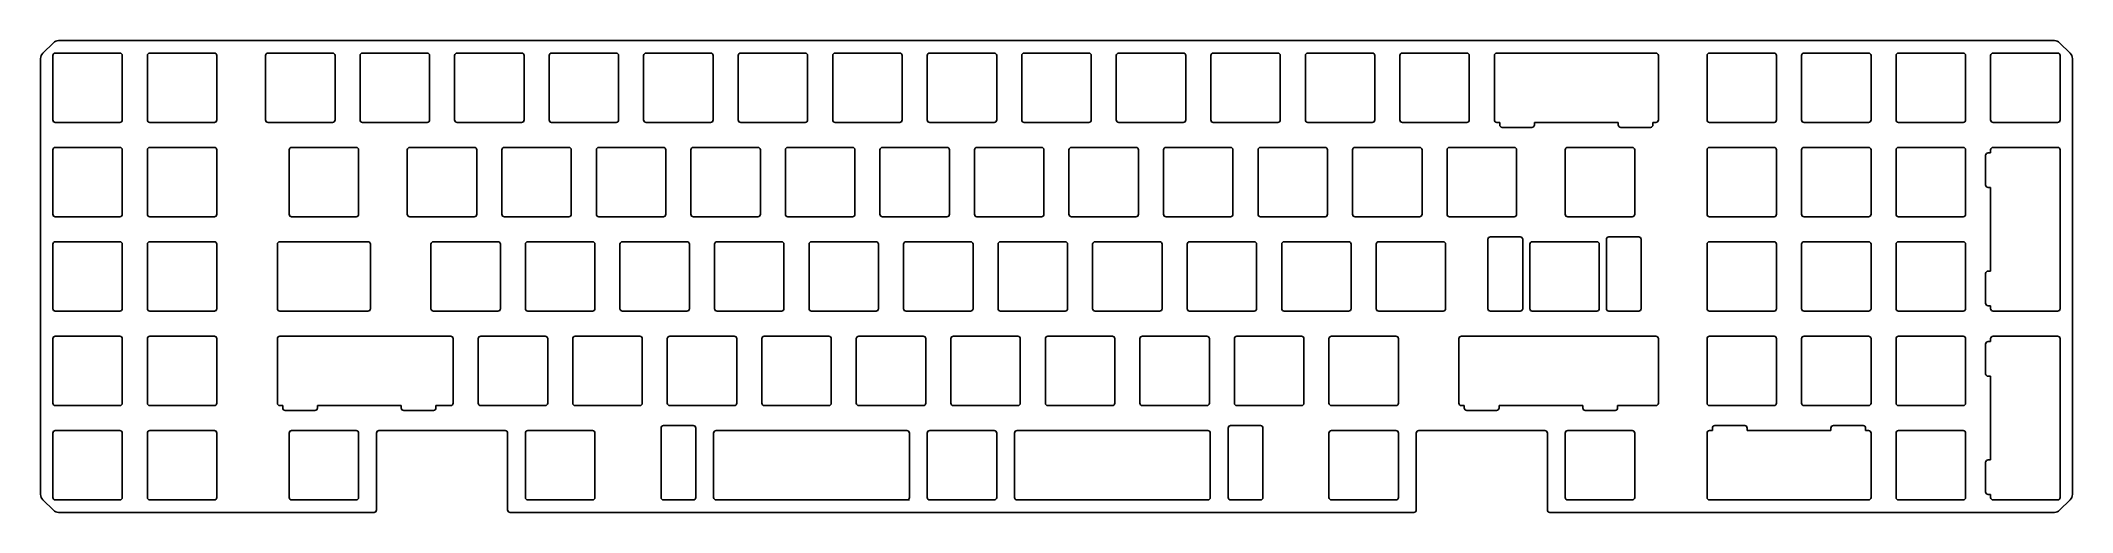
# Model space of a CAD drawing. Header units: millimetres. Extents: x 6 to 415, y 166 to 261.
import ezdxf

# ---------------------------------------------------------------- set-up
doc = ezdxf.new("R2010")
doc.units = ezdxf.units.MM
doc.header["$MEASUREMENT"] = 0

msp = doc.modelspace()

# ---------------------------------------------------------------- linework, layer by layer
for p, q in [((8.4, 261.04), (6.28, 258.92)), ((8.3, 258.46), (8.3, 245.46)), ((21.8, 258.96), (8.8, 258.96)), ((14.69, 261.48), (9.46, 261.48)), ((49.14, 261.48), (14.69, 261.48)), ((22.3, 245.46), (22.3, 258.46)), ((27.35, 258.46), (27.35, 245.46)), ((40.85, 258.96), (27.85, 258.96)), ((41.35, 245.46), (41.35, 258.46)), ((49.14, 261.48), (339.65, 261.48)), ((51.17, 258.46), (51.17, 245.46)), ((64.67, 258.96), (51.67, 258.96)), ((65.17, 245.46), (65.17, 258.46)), ((70.22, 258.46), (70.22, 245.46)), ((83.72, 258.96), (70.72, 258.96)), ((84.22, 245.46), (84.22, 258.46)), ((89.27, 258.46), (89.27, 245.46)), ((102.77, 258.96), (89.77, 258.96)), ((103.27, 245.46), (103.27, 258.46)), ((108.32, 258.46), (108.32, 245.46)), ((121.82, 258.96), (108.82, 258.96)), ((122.32, 245.46), (122.32, 258.46)), ((127.37, 258.46), (127.37, 245.46)), ((140.87, 258.96), (127.87, 258.96)), ((141.37, 245.46), (141.37, 258.46)), ((146.42, 258.46), (146.42, 245.46)), ((159.92, 258.96), (146.92, 258.96)), ((160.42, 245.46), (160.42, 258.46)), ((165.47, 258.46), (165.47, 245.46)), ((178.97, 258.96), (165.97, 258.96)), ((179.47, 245.46), (179.47, 258.46)), ((184.52, 258.46), (184.52, 245.46)), ((198.02, 258.96), (185.02, 258.96)), ((198.52, 245.46), (198.52, 258.46)), ((203.57, 258.46), (203.57, 245.46)), ((217.07, 258.96), (204.07, 258.96)), ((217.57, 245.46), (217.57, 258.46)), ((222.62, 258.46), (222.62, 245.46)), ((236.12, 258.96), (223.12, 258.96)), ((236.62, 245.46), (236.62, 258.46)), ((241.67, 258.46), (241.67, 245.46)), ((255.17, 258.96), (242.17, 258.96)), ((255.67, 245.46), (255.67, 258.46)), ((260.72, 258.46), (260.72, 245.46)), ((274.22, 258.96), (261.22, 258.96)), ((274.72, 245.46), (274.72, 258.46)), ((279.77, 258.46), (279.77, 245.46)), ((293.27, 258.96), (280.27, 258.96)), ((293.77, 245.46), (293.77, 258.46)), ((298.82, 258.46), (298.82, 245.46)), ((312.32, 258.96), (299.32, 258.96)), ((321.84, 258.96), (308.84, 258.96)), ((331.37, 258.96), (318.37, 258.96)), ((331.87, 245.46), (331.87, 258.46)), ((409.56, 261.48), (339.65, 261.48)), ((341.68, 258.46), (341.68, 245.46)), ((355.18, 258.96), (342.18, 258.96)), ((355.68, 245.46), (355.68, 258.46)), ((360.73, 258.46), (360.73, 245.46)), ((374.23, 258.96), (361.23, 258.96)), ((374.73, 245.46), (374.73, 258.46)), ((379.78, 258.46), (379.78, 245.46)), ((393.28, 258.96), (380.28, 258.96)), ((393.78, 245.46), (393.78, 258.46)), ((398.83, 258.46), (398.83, 245.46)), ((412.33, 258.96), (399.33, 258.96)), ((411.68, 261.48), (409.56, 261.48)), ((414.86, 258.92), (412.74, 261.04)), ((412.83, 245.46), (412.83, 258.46)), ((5.84, 257.86), (5.84, 169.85)), ((415.3, 169.85), (415.3, 257.86)), ((8.8, 244.96), (21.8, 244.96)), ((27.85, 244.96), (40.85, 244.96)), ((51.67, 244.96), (64.67, 244.96)), ((70.72, 244.96), (83.72, 244.96)), ((89.77, 244.96), (102.77, 244.96)), ((108.82, 244.96), (121.82, 244.96)), ((127.87, 244.96), (140.87, 244.96)), ((146.92, 244.96), (159.92, 244.96)), ((165.97, 244.96), (178.97, 244.96)), ((185.02, 244.96), (198.02, 244.96)), ((204.07, 244.96), (217.07, 244.96)), ((223.12, 244.96), (236.12, 244.96)), ((242.17, 244.96), (255.17, 244.96)), ((261.22, 244.96), (274.22, 244.96)), ((280.27, 244.96), (293.27, 244.96)), ((299.32, 244.96), (299.9, 244.96)), ((299.9, 244.96), (299.9, 244.46)), ((300.4, 243.96), (306.4, 243.96)), ((306.9, 244.96), (312.32, 244.96)), ((306.9, 244.46), (306.9, 244.96)), ((308.84, 244.96), (321.84, 244.96)), ((318.37, 244.96), (323.78, 244.96)), ((323.78, 244.96), (323.78, 244.46)), ((324.28, 243.96), (330.28, 243.96)), ((330.78, 244.46), (330.78, 244.96)), ((330.78, 244.96), (331.37, 244.96)), ((342.18, 244.96), (355.18, 244.96)), ((361.23, 244.96), (374.23, 244.96)), ((380.28, 244.96), (393.28, 244.96)), ((399.33, 244.96), (412.33, 244.96)), ((8.3, 239.41), (8.3, 226.41)), ((21.8, 239.91), (8.8, 239.91)), ((22.3, 226.41), (22.3, 239.41)), ((27.35, 239.41), (27.35, 226.41)), ((40.85, 239.91), (27.85, 239.91)), ((41.35, 226.41), (41.35, 239.41)), ((55.93, 239.41), (55.93, 226.41)), ((69.43, 239.91), (56.43, 239.91)), ((69.93, 226.41), (69.93, 239.41)), ((79.74, 239.41), (79.74, 226.41)), ((93.24, 239.91), (80.24, 239.91)), ((93.74, 226.41), (93.74, 239.41)), ((98.79, 239.41), (98.79, 226.41)), ((112.29, 239.91), (99.29, 239.91)), ((112.79, 226.41), (112.79, 239.41)), ((117.84, 239.41), (117.84, 226.41)), ((131.34, 239.91), (118.34, 239.91)), ((131.84, 226.41), (131.84, 239.41)), ((136.89, 239.41), (136.89, 226.41)), ((150.39, 239.91), (137.39, 239.91)), ((150.89, 226.41), (150.89, 239.41)), ((155.94, 239.41), (155.94, 226.41)), ((169.44, 239.91), (156.44, 239.91)), ((169.94, 226.41), (169.94, 239.41)), ((174.99, 239.41), (174.99, 226.41)), ((188.49, 239.91), (175.49, 239.91)), ((188.99, 226.41), (188.99, 239.41)), ((194.04, 239.41), (194.04, 226.41)), ((207.54, 239.91), (194.54, 239.91)), ((208.04, 226.41), (208.04, 239.41)), ((213.09, 239.41), (213.09, 226.41)), ((226.59, 239.91), (213.59, 239.91)), ((227.09, 226.41), (227.09, 239.41)), ((232.14, 239.41), (232.14, 226.41)), ((245.64, 239.91), (232.64, 239.91)), ((246.14, 226.41), (246.14, 239.41)), ((251.19, 239.41), (251.19, 226.41)), ((264.69, 239.91), (251.69, 239.91)), ((265.19, 226.41), (265.19, 239.41)), ((270.24, 239.41), (270.24, 226.41)), ((283.74, 239.91), (270.74, 239.91)), ((284.24, 226.41), (284.24, 239.41)), ((289.29, 239.41), (289.29, 226.41)), ((302.79, 239.91), (289.79, 239.91)), ((303.29, 226.41), (303.29, 239.41)), ((313.1, 239.41), (313.1, 226.41)), ((326.6, 239.91), (313.6, 239.91)), ((327.1, 226.41), (327.1, 239.41)), ((341.68, 239.41), (341.68, 226.41)), ((355.18, 239.91), (342.18, 239.91)), ((355.68, 226.41), (355.68, 239.41)), ((360.73, 239.41), (360.73, 226.41)), ((374.23, 239.91), (361.23, 239.91)), ((374.73, 226.41), (374.73, 239.41)), ((379.78, 239.41), (379.78, 226.41)), ((393.28, 239.91), (380.28, 239.91)), ((393.78, 226.41), (393.78, 239.41)), ((397.83, 238.32), (397.83, 232.32)), ((398.83, 238.82), (398.33, 238.82)), ((398.83, 239.41), (398.83, 238.82)), ((412.33, 239.91), (399.33, 239.91)), ((412.83, 226.41), (412.83, 239.41)), ((398.33, 231.82), (398.83, 231.82)), ((398.83, 231.82), (398.83, 226.41)), ((398.83, 229.89), (398.83, 216.89)), ((412.83, 216.89), (412.83, 229.89)), ((8.8, 225.91), (21.8, 225.91)), ((27.85, 225.91), (40.85, 225.91)), ((56.43, 225.91), (69.43, 225.91)), ((80.24, 225.91), (93.24, 225.91)), ((99.29, 225.91), (112.29, 225.91)), ((118.34, 225.91), (131.34, 225.91)), ((137.39, 225.91), (150.39, 225.91)), ((156.44, 225.91), (169.44, 225.91)), ((175.49, 225.91), (188.49, 225.91)), ((194.54, 225.91), (207.54, 225.91)), ((213.59, 225.91), (226.59, 225.91)), ((232.64, 225.91), (245.64, 225.91)), ((251.69, 225.91), (264.69, 225.91)), ((270.74, 225.91), (283.74, 225.91)), ((289.79, 225.91), (302.79, 225.91)), ((313.6, 225.91), (326.6, 225.91)), ((342.18, 225.91), (355.18, 225.91)), ((361.23, 225.91), (374.23, 225.91)), ((380.28, 225.91), (393.28, 225.91)), ((297.52, 221.36), (297.52, 207.36)), ((304.02, 221.86), (298.02, 221.86)), ((304.52, 207.36), (304.52, 221.36)), ((321.4, 221.36), (321.4, 207.36)), ((327.9, 221.86), (321.9, 221.86)), ((328.4, 207.36), (328.4, 221.36)), ((8.3, 220.36), (8.3, 207.36)), ((21.8, 220.86), (8.8, 220.86)), ((22.3, 207.36), (22.3, 220.36)), ((27.35, 220.36), (27.35, 207.36)), ((40.85, 220.86), (27.85, 220.86)), ((41.35, 207.36), (41.35, 220.36)), ((53.55, 220.36), (53.55, 207.36)), ((58.81, 220.86), (54.05, 220.86)), ((71.81, 220.86), (58.81, 220.86)), ((72.31, 207.36), (72.31, 220.36)), ((84.5, 220.36), (84.5, 207.36)), ((98, 220.86), (85, 220.86)), ((98.5, 207.36), (98.5, 220.36)), ((103.55, 220.36), (103.55, 207.36)), ((117.05, 220.86), (104.05, 220.86)), ((117.55, 207.36), (117.55, 220.36)), ((122.6, 220.36), (122.6, 207.36)), ((136.1, 220.86), (123.1, 220.86)), ((136.6, 207.36), (136.6, 220.36)), ((141.65, 220.36), (141.65, 207.36)), ((155.15, 220.86), (142.15, 220.86)), ((155.65, 207.36), (155.65, 220.36)), ((160.7, 220.36), (160.7, 207.36)), ((174.2, 220.86), (161.2, 220.86)), ((174.7, 207.36), (174.7, 220.36)), ((179.75, 220.36), (179.75, 207.36)), ((193.25, 220.86), (180.25, 220.86)), ((193.75, 207.36), (193.75, 220.36)), ((198.8, 220.36), (198.8, 207.36)), ((212.3, 220.86), (199.3, 220.86)), ((212.8, 207.36), (212.8, 220.36)), ((217.85, 220.36), (217.85, 207.36)), ((231.35, 220.86), (218.35, 220.86)), ((231.85, 207.36), (231.85, 220.36)), ((236.9, 220.36), (236.9, 207.36)), ((250.4, 220.86), (237.4, 220.86)), ((250.9, 207.36), (250.9, 220.36)), ((255.95, 220.36), (255.95, 207.36)), ((269.45, 220.86), (256.45, 220.86)), ((269.95, 207.36), (269.95, 220.36)), ((275, 220.36), (275, 207.36)), ((288.5, 220.86), (275.5, 220.86)), ((289, 207.36), (289, 220.36)), ((305.96, 220.36), (305.96, 207.36)), ((319.46, 220.86), (306.46, 220.86)), ((319.96, 207.36), (319.96, 220.36)), ((341.68, 220.36), (341.68, 207.36)), ((355.18, 220.86), (342.18, 220.86)), ((355.68, 207.36), (355.68, 220.36)), ((360.73, 220.36), (360.73, 207.36)), ((374.23, 220.86), (361.23, 220.86)), ((374.73, 207.36), (374.73, 220.36)), ((379.78, 220.36), (379.78, 207.36)), ((393.28, 220.86), (380.28, 220.86)), ((393.78, 207.36), (393.78, 220.36)), ((398.83, 220.36), (398.83, 214.95)), ((412.83, 207.36), (412.83, 220.36)), ((397.83, 214.45), (397.83, 208.45)), ((398.83, 214.95), (398.33, 214.95)), ((8.8, 206.86), (21.8, 206.86)), ((27.85, 206.86), (40.85, 206.86)), ((54.05, 206.86), (58.81, 206.86)), ((58.81, 206.86), (71.81, 206.86)), ((85, 206.86), (98, 206.86)), ((104.05, 206.86), (117.05, 206.86)), ((123.1, 206.86), (136.1, 206.86)), ((142.15, 206.86), (155.15, 206.86)), ((161.2, 206.86), (174.2, 206.86)), ((180.25, 206.86), (193.25, 206.86)), ((199.3, 206.86), (212.3, 206.86)), ((218.35, 206.86), (231.35, 206.86)), ((237.4, 206.86), (250.4, 206.86)), ((256.45, 206.86), (269.45, 206.86)), ((275.5, 206.86), (288.5, 206.86)), ((298.02, 206.86), (304.02, 206.86)), ((306.46, 206.86), (319.46, 206.86)), ((321.9, 206.86), (327.9, 206.86)), ((342.18, 206.86), (355.18, 206.86)), ((361.23, 206.86), (374.23, 206.86)), ((380.28, 206.86), (393.28, 206.86)), ((398.33, 207.95), (398.83, 207.95)), ((398.83, 207.95), (398.83, 207.36)), ((399.33, 206.86), (412.33, 206.86)), ((8.3, 201.31), (8.3, 188.31)), ((21.8, 201.81), (8.8, 201.81)), ((22.3, 188.31), (22.3, 201.31)), ((27.35, 201.31), (27.35, 188.31)), ((40.85, 201.81), (27.85, 201.81)), ((41.35, 188.31), (41.35, 201.31)), ((53.55, 201.31), (53.55, 188.31)), ((67.05, 201.81), (54.05, 201.81)), ((61.13, 201.81), (55.13, 201.81)), ((76.57, 201.81), (63.57, 201.81)), ((88.48, 201.81), (75.48, 201.81)), ((88.98, 188.31), (88.98, 201.31)), ((94.03, 201.31), (94.03, 188.31)), ((107.53, 201.81), (94.53, 201.81)), ((108.03, 188.31), (108.03, 201.31)), ((113.08, 201.31), (113.08, 188.31)), ((126.58, 201.81), (113.58, 201.81)), ((127.08, 188.31), (127.08, 201.31)), ((132.13, 201.31), (132.13, 188.31)), ((145.63, 201.81), (132.63, 201.81)), ((146.13, 188.31), (146.13, 201.31)), ((151.18, 201.31), (151.18, 188.31)), ((164.68, 201.81), (151.68, 201.81)), ((165.18, 188.31), (165.18, 201.31)), ((170.23, 201.31), (170.23, 188.31)), ((183.73, 201.81), (170.73, 201.81)), ((184.23, 188.31), (184.23, 201.31)), ((189.28, 201.31), (189.28, 188.31)), ((202.78, 201.81), (189.78, 201.81)), ((203.28, 188.31), (203.28, 201.31)), ((208.33, 201.31), (208.33, 188.31)), ((221.83, 201.81), (208.83, 201.81)), ((222.33, 188.31), (222.33, 201.31)), ((227.38, 201.31), (227.38, 188.31)), ((240.88, 201.81), (227.88, 201.81)), ((241.38, 188.31), (241.38, 201.31)), ((246.43, 201.31), (246.43, 188.31)), ((259.93, 201.81), (246.93, 201.81)), ((260.43, 188.31), (260.43, 201.31)), ((265.48, 201.31), (265.48, 188.31)), ((278.98, 201.81), (265.98, 201.81)), ((279.48, 188.31), (279.48, 201.31)), ((291.67, 201.31), (291.67, 188.31)), ((305.17, 201.81), (292.17, 201.81)), ((305.17, 201.81), (318.37, 201.81)), ((331.37, 201.81), (318.37, 201.81)), ((331.87, 188.31), (331.87, 201.31)), ((341.68, 201.31), (341.68, 188.31)), ((355.18, 201.81), (342.18, 201.81)), ((355.68, 188.31), (355.68, 201.31)), ((360.73, 201.31), (360.73, 188.31)), ((374.23, 201.81), (361.23, 201.81)), ((374.73, 188.31), (374.73, 201.31)), ((379.78, 201.31), (379.78, 188.31)), ((393.28, 201.81), (380.28, 201.81)), ((393.78, 188.31), (393.78, 201.31)), ((398.83, 200.72), (398.33, 200.72)), ((398.83, 201.31), (398.83, 200.72)), ((412.33, 201.81), (399.33, 201.81)), ((412.83, 188.31), (412.83, 201.31)), ((397.83, 200.22), (397.83, 194.22)), ((398.33, 193.72), (398.83, 193.72)), ((398.83, 193.72), (398.83, 188.31)), ((398.83, 191.79), (398.83, 178.79)), ((412.83, 178.79), (412.83, 191.79)), ((8.8, 187.81), (21.8, 187.81)), ((27.85, 187.81), (40.85, 187.81)), ((54.05, 187.81), (54.63, 187.81)), ((54.63, 187.81), (54.63, 187.31)), ((55.13, 186.81), (61.13, 186.81)), ((61.63, 187.81), (67.05, 187.81)), ((61.63, 187.31), (61.63, 187.81)), ((63.57, 187.81), (76.57, 187.81)), ((75.48, 187.81), (78.51, 187.81)), ((78.51, 187.81), (78.51, 187.31)), ((79.01, 186.81), (85.01, 186.81)), ((85.51, 187.81), (88.48, 187.81)), ((85.51, 187.31), (85.51, 187.81)), ((94.53, 187.81), (107.53, 187.81)), ((113.58, 187.81), (126.58, 187.81)), ((132.63, 187.81), (145.63, 187.81)), ((151.68, 187.81), (164.68, 187.81)), ((170.73, 187.81), (183.73, 187.81)), ((189.78, 187.81), (202.78, 187.81)), ((208.83, 187.81), (221.83, 187.81)), ((227.88, 187.81), (240.88, 187.81)), ((246.93, 187.81), (259.93, 187.81)), ((265.98, 187.81), (278.98, 187.81)), ((292.17, 187.81), (292.76, 187.81)), ((292.76, 187.81), (292.76, 187.31)), ((293.26, 186.81), (299.26, 186.81)), ((299.76, 187.31), (299.76, 187.81)), ((299.76, 187.81), (305.17, 187.81)), ((301.7, 187.81), (314.7, 187.81)), ((314.7, 187.81), (316.64, 187.81)), ((316.64, 187.81), (316.64, 187.31)), ((317.14, 186.81), (323.14, 186.81)), ((323.64, 187.81), (331.37, 187.81)), ((323.64, 187.31), (323.64, 187.81)), ((342.18, 187.81), (355.18, 187.81)), ((361.23, 187.81), (374.23, 187.81)), ((380.28, 187.81), (393.28, 187.81)), ((8.3, 182.26), (8.3, 169.26)), ((21.8, 182.76), (8.8, 182.76)), ((22.3, 169.26), (22.3, 182.26)), ((27.35, 182.26), (27.35, 169.26)), ((40.85, 182.76), (27.85, 182.76)), ((41.35, 169.26), (41.35, 182.26)), ((55.93, 182.26), (55.93, 169.26)), ((69.43, 182.76), (56.43, 182.76)), ((69.93, 169.26), (69.93, 182.26)), ((73.53, 182.26), (73.53, 169.26)), ((75.03, 182.76), (74.03, 182.76)), ((98.45, 182.76), (75.03, 182.76)), ((99.45, 182.76), (98.45, 182.76)), ((99.95, 169.26), (99.95, 182.26)), ((103.55, 182.26), (103.55, 169.26)), ((117.05, 182.76), (104.05, 182.76)), ((117.55, 169.26), (117.55, 182.26)), ((130.87, 183.26), (130.87, 169.26)), ((137.37, 183.76), (131.37, 183.76)), ((137.87, 169.26), (137.87, 183.26)), ((141.47, 182.26), (141.47, 169.26)), ((180.42, 182.76), (141.97, 182.76)), ((180.92, 175.76), (180.92, 182.26)), ((184.52, 182.26), (184.52, 169.26)), ((198.02, 182.76), (185.02, 182.76)), ((198.52, 169.26), (198.52, 182.26)), ((202.12, 175.76), (202.12, 182.26)), ((202.62, 182.76), (241.07, 182.76)), ((241.57, 182.26), (241.57, 169.26)), ((245.17, 183.26), (245.17, 169.26)), ((251.67, 183.76), (245.67, 183.76)), ((252.17, 169.26), (252.17, 183.26)), ((265.48, 182.26), (265.48, 169.26)), ((278.98, 182.76), (265.98, 182.76)), ((279.48, 169.26), (279.48, 182.26)), ((283.08, 182.26), (283.08, 169.26)), ((284.58, 182.76), (283.58, 182.76)), ((308, 182.76), (284.58, 182.76)), ((309, 182.76), (308, 182.76)), ((309.5, 169.26), (309.5, 182.26)), ((313.1, 182.26), (313.1, 169.26)), ((326.6, 182.76), (313.6, 182.76)), ((327.1, 169.26), (327.1, 182.26)), ((341.68, 182.26), (341.68, 169.26)), ((342.77, 182.76), (342.18, 182.76)), ((342.77, 183.26), (342.77, 182.76)), ((349.27, 183.76), (343.27, 183.76)), ((349.77, 182.76), (349.77, 183.26)), ((355.18, 182.76), (349.77, 182.76)), ((364.7, 182.76), (351.7, 182.76)), ((366.64, 182.76), (361.23, 182.76)), ((366.64, 183.26), (366.64, 182.76)), ((373.14, 183.76), (367.14, 183.76)), ((373.64, 182.76), (373.64, 183.26)), ((374.23, 182.76), (373.64, 182.76)), ((374.73, 169.26), (374.73, 182.26)), ((379.78, 182.26), (379.78, 169.26)), ((393.28, 182.76), (380.28, 182.76)), ((393.78, 169.26), (393.78, 182.26)), ((398.83, 182.26), (398.83, 176.85)), ((412.83, 169.26), (412.83, 182.26)), ((397.83, 176.35), (397.83, 170.35)), ((398.83, 176.85), (398.33, 176.85)), ((180.92, 169.26), (180.92, 175.76)), ((202.12, 169.26), (202.12, 175.76)), ((6.28, 168.79), (8.4, 166.67)), ((8.8, 168.76), (21.8, 168.76)), ((27.85, 168.76), (40.85, 168.76)), ((56.43, 168.76), (69.43, 168.76)), ((73.53, 169.26), (73.53, 166.73)), ((99.95, 166.73), (99.95, 169.26)), ((104.05, 168.76), (117.05, 168.76)), ((131.37, 168.76), (137.37, 168.76)), ((141.97, 168.76), (180.42, 168.76)), ((179, 168.76), (180.92, 168.76)), ((185.02, 168.76), (198.02, 168.76)), ((241.07, 168.76), (202.62, 168.76)), ((245.67, 168.76), (251.67, 168.76)), ((265.98, 168.76), (278.98, 168.76)), ((283.08, 169.26), (283.08, 166.73)), ((309.5, 166.73), (309.5, 169.26)), ((313.6, 168.76), (326.6, 168.76)), ((342.18, 168.76), (355.18, 168.76)), ((351.7, 168.76), (364.7, 168.76)), ((361.23, 168.76), (374.23, 168.76)), ((380.28, 168.76), (393.28, 168.76)), ((398.33, 169.85), (398.83, 169.85)), ((398.83, 169.85), (398.83, 169.26)), ((399.33, 168.76), (412.33, 168.76)), ((412.74, 166.67), (414.86, 168.79)), ((9.46, 166.23), (21.84, 166.23)), ((21.84, 166.23), (49.14, 166.23)), ((73.03, 166.23), (49.14, 166.23)), ((282.58, 166.23), (100.45, 166.23)), ((339.65, 166.23), (310, 166.23)), ((339.65, 166.23), (400.04, 166.23)), ((400.04, 166.23), (411.68, 166.23))]:
    msp.add_line(p, q)
at = {"linetype": 'Continuous'}
msp.add_line((275.5, 220.86), (282, 220.86), dxfattribs=at)
for centre, radius, start, end in [((7.34, 257.86), 1.5, 135, 180), ((8.8, 258.46), 0.5, 90, 180), ((9.46, 259.98), 1.5, 90, 135), ((21.8, 258.46), 0.5, 360, 90), ((27.85, 258.46), 0.5, 90, 180), ((40.85, 258.46), 0.5, 360, 90), ((51.67, 258.46), 0.5, 90, 180), ((64.67, 258.46), 0.5, 360, 90), ((70.72, 258.46), 0.5, 90, 180), ((83.72, 258.46), 0.5, 360, 90), ((89.77, 258.46), 0.5, 90, 180), ((102.77, 258.46), 0.5, 360, 90), ((108.82, 258.46), 0.5, 90, 180), ((121.82, 258.46), 0.5, 360, 90), ((127.87, 258.46), 0.5, 90, 180), ((140.87, 258.46), 0.5, 360, 90), ((146.92, 258.46), 0.5, 90, 180), ((159.92, 258.46), 0.5, 360, 90), ((165.97, 258.46), 0.5, 90, 180), ((178.97, 258.46), 0.5, 360, 90), ((185.02, 258.46), 0.5, 90, 180), ((198.02, 258.46), 0.5, 360, 90), ((204.07, 258.46), 0.5, 90, 180), ((217.07, 258.46), 0.5, 360, 90), ((223.12, 258.46), 0.5, 90, 180), ((236.12, 258.46), 0.5, 360, 90), ((242.17, 258.46), 0.5, 90, 180), ((255.17, 258.46), 0.5, 360, 90), ((261.22, 258.46), 0.5, 90, 180), ((274.22, 258.46), 0.5, 360, 90), ((280.27, 258.46), 0.5, 90, 180), ((293.27, 258.46), 0.5, 360, 90), ((299.32, 258.46), 0.5, 90, 180), ((331.37, 258.46), 0.5, 0, 90), ((342.18, 258.46), 0.5, 90, 180), ((355.18, 258.46), 0.5, 360, 90), ((361.23, 258.46), 0.5, 90, 180), ((374.23, 258.46), 0.5, 0, 90), ((380.28, 258.46), 0.5, 90, 180), ((393.28, 258.46), 0.5, 0, 90), ((399.33, 258.46), 0.5, 90, 180), ((411.68, 259.98), 1.5, 45, 90), ((412.33, 258.46), 0.5, 360, 90), ((413.8, 257.86), 1.5, 360, 45), ((8.8, 245.46), 0.5, 180, 270), ((21.8, 245.46), 0.5, 270, 0), ((27.85, 245.46), 0.5, 180, 270), ((40.85, 245.46), 0.5, 270, 0), ((51.67, 245.46), 0.5, 180, 270), ((64.67, 245.46), 0.5, 270, 0), ((70.72, 245.46), 0.5, 180, 270), ((83.72, 245.46), 0.5, 270, 0), ((89.77, 245.46), 0.5, 180, 270), ((102.77, 245.46), 0.5, 270, 0), ((108.82, 245.46), 0.5, 180, 270), ((121.82, 245.46), 0.5, 270, 360), ((127.87, 245.46), 0.5, 180, 270), ((140.87, 245.46), 0.5, 270, 0), ((146.92, 245.46), 0.5, 180, 270), ((159.92, 245.46), 0.5, 270, 0), ((165.97, 245.46), 0.5, 180, 270), ((178.97, 245.46), 0.5, 270, 0), ((185.02, 245.46), 0.5, 180, 270), ((198.02, 245.46), 0.5, 270, 360), ((204.07, 245.46), 0.5, 180, 270), ((217.07, 245.46), 0.5, 270, 0), ((223.12, 245.46), 0.5, 180, 270), ((236.12, 245.46), 0.5, 270, 360), ((242.17, 245.46), 0.5, 180, 270), ((255.17, 245.46), 0.5, 270, 360), ((261.22, 245.46), 0.5, 180, 270), ((274.22, 245.46), 0.5, 270, 0), ((280.27, 245.46), 0.5, 180, 270), ((293.27, 245.46), 0.5, 270, 0), ((299.32, 245.46), 0.5, 180, 270), ((300.4, 244.46), 0.5, 180, 270), ((306.4, 244.46), 0.5, -90, 0), ((324.28, 244.46), 0.5, 180, 270), ((330.28, 244.46), 0.5, -90, 0), ((331.37, 245.46), 0.5, -90, 0), ((342.18, 245.46), 0.5, 180, 270), ((355.18, 245.46), 0.5, 270, 0), ((361.23, 245.46), 0.5, 180, 270), ((374.23, 245.46), 0.5, 270, 360), ((380.28, 245.46), 0.5, 180, 270), ((393.28, 245.46), 0.5, 270, 0), ((399.33, 245.46), 0.5, 180, 270), ((412.33, 245.46), 0.5, 270, 0), ((8.8, 239.41), 0.5, 90, 180), ((21.8, 239.41), 0.5, 0, 90), ((27.85, 239.41), 0.5, 90, 180), ((40.85, 239.41), 0.5, 0, 90), ((56.43, 239.41), 0.5, 90, 180), ((69.43, 239.41), 0.5, 0, 90), ((80.24, 239.41), 0.5, 90, 180), ((93.24, 239.41), 0.5, 360, 90), ((99.29, 239.41), 0.5, 90, 180), ((112.29, 239.41), 0.5, 360, 90), ((118.34, 239.41), 0.5, 90, 180), ((131.34, 239.41), 0.5, 360, 90), ((137.39, 239.41), 0.5, 90, 180), ((150.39, 239.41), 0.5, 0, 90), ((156.44, 239.41), 0.5, 90, 180), ((169.44, 239.41), 0.5, 360, 90), ((175.49, 239.41), 0.5, 90, 180), ((188.49, 239.41), 0.5, 0, 90), ((194.54, 239.41), 0.5, 90, 180), ((207.54, 239.41), 0.5, 360, 90), ((213.59, 239.41), 0.5, 90, 180), ((226.59, 239.41), 0.5, 360, 90), ((232.64, 239.41), 0.5, 90, 180), ((245.64, 239.41), 0.5, 0, 90), ((251.69, 239.41), 0.5, 90, 180), ((264.69, 239.41), 0.5, 360, 90), ((270.74, 239.41), 0.5, 90, 180), ((283.74, 239.41), 0.5, 360, 90), ((289.79, 239.41), 0.5, 90, 180), ((302.79, 239.41), 0.5, 0, 90), ((313.6, 239.41), 0.5, 90, 180), ((326.6, 239.41), 0.5, 360, 90), ((342.18, 239.41), 0.5, 90, 180), ((355.18, 239.41), 0.5, 0, 90), ((361.23, 239.41), 0.5, 90, 180), ((374.23, 239.41), 0.5, 0, 90), ((380.28, 239.41), 0.5, 90, 180), ((393.28, 239.41), 0.5, 0, 90), ((398.33, 238.32), 0.5, 90, 180), ((399.33, 239.41), 0.5, 90, 180), ((412.33, 239.41), 0.5, 0, 90), ((398.33, 232.32), 0.5, 180, 270), ((8.8, 226.41), 0.5, 180, 270), ((21.8, 226.41), 0.5, 270, 360), ((27.85, 226.41), 0.5, 180, 270), ((40.85, 226.41), 0.5, 270, 360), ((56.43, 226.41), 0.5, 180, 270), ((69.43, 226.41), 0.5, 270, 360), ((80.24, 226.41), 0.5, 180, 270), ((93.24, 226.41), 0.5, 270, 360), ((99.29, 226.41), 0.5, 180, 270), ((112.29, 226.41), 0.5, 270, 360), ((118.34, 226.41), 0.5, 180, 270), ((131.34, 226.41), 0.5, 270, 0), ((137.39, 226.41), 0.5, 180, 270), ((150.39, 226.41), 0.5, 270, 360), ((156.44, 226.41), 0.5, 180, 270), ((169.44, 226.41), 0.5, 270, 360), ((175.49, 226.41), 0.5, 180, 270), ((188.49, 226.41), 0.5, 270, 0), ((194.54, 226.41), 0.5, 180, 270), ((207.54, 226.41), 0.5, 270, 0), ((213.59, 226.41), 0.5, 180, 270), ((226.59, 226.41), 0.5, 270, 360), ((232.64, 226.41), 0.5, 180, 270), ((245.64, 226.41), 0.5, 270, 0), ((251.69, 226.41), 0.5, 180, 270), ((264.69, 226.41), 0.5, 270, 360), ((270.74, 226.41), 0.5, 180, 270), ((283.74, 226.41), 0.5, 270, 0), ((289.79, 226.41), 0.5, 180, 270), ((302.79, 226.41), 0.5, 270, 360), ((313.6, 226.41), 0.5, 180, 270), ((326.6, 226.41), 0.5, 270, 0), ((342.18, 226.41), 0.5, 180, 270), ((355.18, 226.41), 0.5, 270, 360), ((361.23, 226.41), 0.5, 180, 270), ((374.23, 226.41), 0.5, 270, 0), ((380.28, 226.41), 0.5, 180, 270), ((393.28, 226.41), 0.5, 270, 360), ((298.02, 221.36), 0.5, 90, 180), ((304.02, 221.36), 0.5, 0, 90), ((321.9, 221.36), 0.5, 90, 180), ((327.9, 221.36), 0.5, 0, 90), ((8.8, 220.36), 0.5, 90, 180), ((21.8, 220.36), 0.5, 0, 90), ((27.85, 220.36), 0.5, 90, 180), ((40.85, 220.36), 0.5, 360, 90), ((54.05, 220.36), 0.5, 90, 180), ((71.81, 220.36), 0.5, 0, 90), ((85, 220.36), 0.5, 90, 180), ((98, 220.36), 0.5, 0, 90), ((104.05, 220.36), 0.5, 90, 180), ((117.05, 220.36), 0.5, 0, 90), ((123.1, 220.36), 0.5, 90, 180), ((136.1, 220.36), 0.5, 0, 90), ((142.15, 220.36), 0.5, 90, 180), ((155.15, 220.36), 0.5, 0, 90), ((161.2, 220.36), 0.5, 90, 180), ((174.2, 220.36), 0.5, 0, 90), ((180.25, 220.36), 0.5, 90, 180), ((193.25, 220.36), 0.5, 0, 90), ((199.3, 220.36), 0.5, 90, 180), ((212.3, 220.36), 0.5, 0, 90), ((218.35, 220.36), 0.5, 90, 180), ((231.35, 220.36), 0.5, 360, 90), ((237.4, 220.36), 0.5, 90, 180), ((250.4, 220.36), 0.5, 0, 90), ((256.45, 220.36), 0.5, 90, 180), ((269.45, 220.36), 0.5, 0, 90), ((275.5, 220.36), 0.5, 90, 180), ((288.5, 220.36), 0.5, 360, 90), ((306.46, 220.36), 0.5, 90, 180), ((319.46, 220.36), 0.5, 0, 90), ((342.18, 220.36), 0.5, 90, 180), ((355.18, 220.36), 0.5, 0, 90), ((361.23, 220.36), 0.5, 90, 180), ((374.23, 220.36), 0.5, 0, 90), ((380.28, 220.36), 0.5, 90, 180), ((393.28, 220.36), 0.5, 0, 90), ((398.33, 214.45), 0.5, 90, 180), ((8.8, 207.36), 0.5, 180, 270), ((21.8, 207.36), 0.5, 270, 360), ((27.85, 207.36), 0.5, 180, 270), ((40.85, 207.36), 0.5, 270, 360), ((54.05, 207.36), 0.5, 180, 270), ((71.81, 207.36), 0.5, 270, 0), ((85, 207.36), 0.5, 180, 270), ((98, 207.36), 0.5, 270, 0), ((104.05, 207.36), 0.5, 180, 270), ((117.05, 207.36), 0.5, 270, 360), ((123.1, 207.36), 0.5, 180, 270), ((136.1, 207.36), 0.5, 270, 360), ((142.15, 207.36), 0.5, 180, 270), ((155.15, 207.36), 0.5, 270, 360), ((161.2, 207.36), 0.5, 180, 270), ((174.2, 207.36), 0.5, 270, 0), ((180.25, 207.36), 0.5, 180, 270), ((193.25, 207.36), 0.5, 270, 360), ((199.3, 207.36), 0.5, 180, 270), ((212.3, 207.36), 0.5, 270, 360), ((218.35, 207.36), 0.5, 180, 270), ((231.35, 207.36), 0.5, 270, 360), ((237.4, 207.36), 0.5, 180, 270), ((250.4, 207.36), 0.5, 270, 360), ((256.45, 207.36), 0.5, 180, 270), ((269.45, 207.36), 0.5, 270, 360), ((275.5, 207.36), 0.5, 180, 270), ((288.5, 207.36), 0.5, 270, 360), ((298.02, 207.36), 0.5, 180, 270), ((304.02, 207.36), 0.5, 270, 0), ((306.46, 207.36), 0.5, 180, 270), ((319.46, 207.36), 0.5, 270, 0), ((321.9, 207.36), 0.5, 180, 270), ((327.9, 207.36), 0.5, 270, 360), ((342.18, 207.36), 0.5, 180, 270), ((355.18, 207.36), 0.5, 270, 360), ((361.23, 207.36), 0.5, 180, 270), ((374.23, 207.36), 0.5, 270, 360), ((380.28, 207.36), 0.5, 180, 270), ((393.28, 207.36), 0.5, 270, 0), ((398.33, 208.45), 0.5, 180, 270), ((399.33, 207.36), 0.5, 180, 270), ((412.33, 207.36), 0.5, -90, 0), ((8.8, 201.31), 0.5, 90, 180), ((21.8, 201.31), 0.5, 0, 90), ((27.85, 201.31), 0.5, 90, 180), ((40.85, 201.31), 0.5, 0, 90), ((54.05, 201.31), 0.5, 90, 180), ((88.48, 201.31), 0.5, 0, 90), ((94.53, 201.31), 0.5, 90, 180), ((107.53, 201.31), 0.5, 360, 90), ((113.58, 201.31), 0.5, 90, 180), ((126.58, 201.31), 0.5, 0, 90), ((132.63, 201.31), 0.5, 90, 180), ((145.63, 201.31), 0.5, 0, 90), ((151.68, 201.31), 0.5, 90, 180), ((164.68, 201.31), 0.5, 360, 90), ((170.73, 201.31), 0.5, 90, 180), ((183.73, 201.31), 0.5, 360, 90), ((189.78, 201.31), 0.5, 90, 180), ((202.78, 201.31), 0.5, 360, 90), ((208.83, 201.31), 0.5, 90, 180), ((221.83, 201.31), 0.5, 0, 90), ((227.88, 201.31), 0.5, 90, 180), ((240.88, 201.31), 0.5, 0, 90), ((246.93, 201.31), 0.5, 90, 180), ((259.93, 201.31), 0.5, 0, 90), ((265.98, 201.31), 0.5, 90, 180), ((278.98, 201.31), 0.5, 0, 90), ((292.17, 201.31), 0.5, 90, 180), ((331.37, 201.31), 0.5, 0, 90), ((342.18, 201.31), 0.5, 90, 180), ((355.18, 201.31), 0.5, 0, 90), ((361.23, 201.31), 0.5, 90, 180), ((374.23, 201.31), 0.5, 0, 90), ((380.28, 201.31), 0.5, 90, 180), ((393.28, 201.31), 0.5, 0, 90), ((398.33, 200.22), 0.5, 90, 180), ((399.33, 201.31), 0.5, 90, 180), ((412.33, 201.31), 0.5, 0, 90), ((398.33, 194.22), 0.5, 180, 270), ((8.8, 188.31), 0.5, 180, 270), ((21.8, 188.31), 0.5, 270, 0), ((27.85, 188.31), 0.5, 180, 270), ((40.85, 188.31), 0.5, 270, 0), ((54.05, 188.31), 0.5, 180, 270), ((55.13, 187.31), 0.5, 180, 270), ((61.13, 187.31), 0.5, -90, 0), ((79.01, 187.31), 0.5, 180, 270), ((85.01, 187.31), 0.5, -90, 0), ((88.48, 188.31), 0.5, -90, 0), ((94.53, 188.31), 0.5, 180, 270), ((107.53, 188.31), 0.5, 270, 0), ((113.58, 188.31), 0.5, 180, 270), ((126.58, 188.31), 0.5, 270, 360), ((132.63, 188.31), 0.5, 180, 270), ((145.63, 188.31), 0.5, 270, 0), ((151.68, 188.31), 0.5, 180, 270), ((164.68, 188.31), 0.5, 270, 0), ((170.73, 188.31), 0.5, 180, 270), ((183.73, 188.31), 0.5, 270, 0), ((189.78, 188.31), 0.5, 180, 270), ((202.78, 188.31), 0.5, 270, 360), ((208.83, 188.31), 0.5, 180, 270), ((221.83, 188.31), 0.5, 270, 0), ((227.88, 188.31), 0.5, 180, 270), ((240.88, 188.31), 0.5, 270, 0), ((246.93, 188.31), 0.5, 180, 270), ((259.93, 188.31), 0.5, 270, 0), ((265.98, 188.31), 0.5, 180, 270), ((278.98, 188.31), 0.5, -90, 0), ((292.17, 188.31), 0.5, 180, 270), ((293.26, 187.31), 0.5, 180, 270), ((299.26, 187.31), 0.5, -90, 0), ((317.14, 187.31), 0.5, 180, 270), ((323.14, 187.31), 0.5, -90, 0), ((331.37, 188.31), 0.5, -90, 0), ((342.18, 188.31), 0.5, 180, 270), ((355.18, 188.31), 0.5, 270, 360), ((361.23, 188.31), 0.5, 180, 270), ((374.23, 188.31), 0.5, 270, 360), ((380.28, 188.31), 0.5, 180, 270), ((393.28, 188.31), 0.5, 270, 0), ((8.8, 182.26), 0.5, 90, 180), ((21.8, 182.26), 0.5, 0, 90), ((27.85, 182.26), 0.5, 90, 180), ((40.85, 182.26), 0.5, 360, 90), ((56.43, 182.26), 0.5, 90, 180), ((69.43, 182.26), 0.5, 0, 90), ((74.03, 182.26), 0.5, 90, 180), ((99.45, 182.26), 0.5, 0, 90), ((104.05, 182.26), 0.5, 90, 180), ((117.05, 182.26), 0.5, 0, 90), ((131.37, 183.26), 0.5, 90, 180), ((137.37, 183.26), 0.5, 0, 90), ((141.97, 182.26), 0.5, 90, 180), ((180.42, 182.26), 0.5, 360, 90), ((185.02, 182.26), 0.5, 90, 180), ((198.02, 182.26), 0.5, 360, 90), ((202.62, 182.26), 0.5, 90, 180), ((241.07, 182.26), 0.5, 360, 90), ((245.67, 183.26), 0.5, 90, 180), ((251.67, 183.26), 0.5, 0, 90), ((265.98, 182.26), 0.5, 90, 180), ((278.98, 182.26), 0.5, 0, 90), ((283.58, 182.26), 0.5, 90, 180), ((309, 182.26), 0.5, 0, 90), ((313.6, 182.26), 0.5, 90, 180), ((326.6, 182.26), 0.5, 360, 90), ((342.18, 182.26), 0.5, 90, 180), ((343.27, 183.26), 0.5, 90, 180), ((349.27, 183.26), 0.5, 0, 90), ((367.14, 183.26), 0.5, 90, 180), ((373.14, 183.26), 0.5, 0, 90), ((374.23, 182.26), 0.5, 0, 90), ((380.28, 182.26), 0.5, 90, 180), ((393.28, 182.26), 0.5, 0, 90), ((398.33, 176.35), 0.5, 90, 180), ((7.34, 169.85), 1.5, 180, 225), ((8.8, 169.26), 0.5, 180, 270), ((21.8, 169.26), 0.5, 270, 0), ((27.85, 169.26), 0.5, 180, 270), ((40.85, 169.26), 0.5, 270, 360), ((56.43, 169.26), 0.5, 180, 270), ((69.43, 169.26), 0.5, 270, 0), ((104.05, 169.26), 0.5, 180, 270), ((117.05, 169.26), 0.5, 270, 0), ((131.37, 169.26), 0.5, 180, 270), ((137.37, 169.26), 0.5, 270, 360), ((141.97, 169.26), 0.5, 180, 270), ((180.42, 169.26), 0.5, 270, 0), ((185.02, 169.26), 0.5, 180, 270), ((198.02, 169.26), 0.5, 270, 360), ((202.62, 169.26), 0.5, 180, 270), ((241.07, 169.26), 0.5, 270, 0), ((245.67, 169.26), 0.5, 180, 270), ((251.67, 169.26), 0.5, 270, 0), ((265.98, 169.26), 0.5, 180, 270), ((278.98, 169.26), 0.5, 270, 0), ((313.6, 169.26), 0.5, 180, 270), ((326.6, 169.26), 0.5, 270, 0), ((342.18, 169.26), 0.5, 180, 270), ((374.23, 169.26), 0.5, -90, 0), ((380.28, 169.26), 0.5, 180, 270), ((393.28, 169.26), 0.5, 270, 0), ((398.33, 170.35), 0.5, 180, 270), ((399.33, 169.26), 0.5, 180, 270), ((412.33, 169.26), 0.5, -90, 0), ((413.8, 169.85), 1.5, 315, 0), ((9.46, 167.73), 1.5, 224.9999, 270), ((73.03, 166.73), 0.5, 270, 0), ((100.45, 166.73), 0.5, 180, 270), ((282.58, 166.73), 0.5, 270, 0), ((310, 166.73), 0.5, 180, 270), ((411.68, 167.73), 1.5, 270, 315)]:
    msp.add_arc(centre, radius, start, end)

doc.saveas('drawing.dxf')
